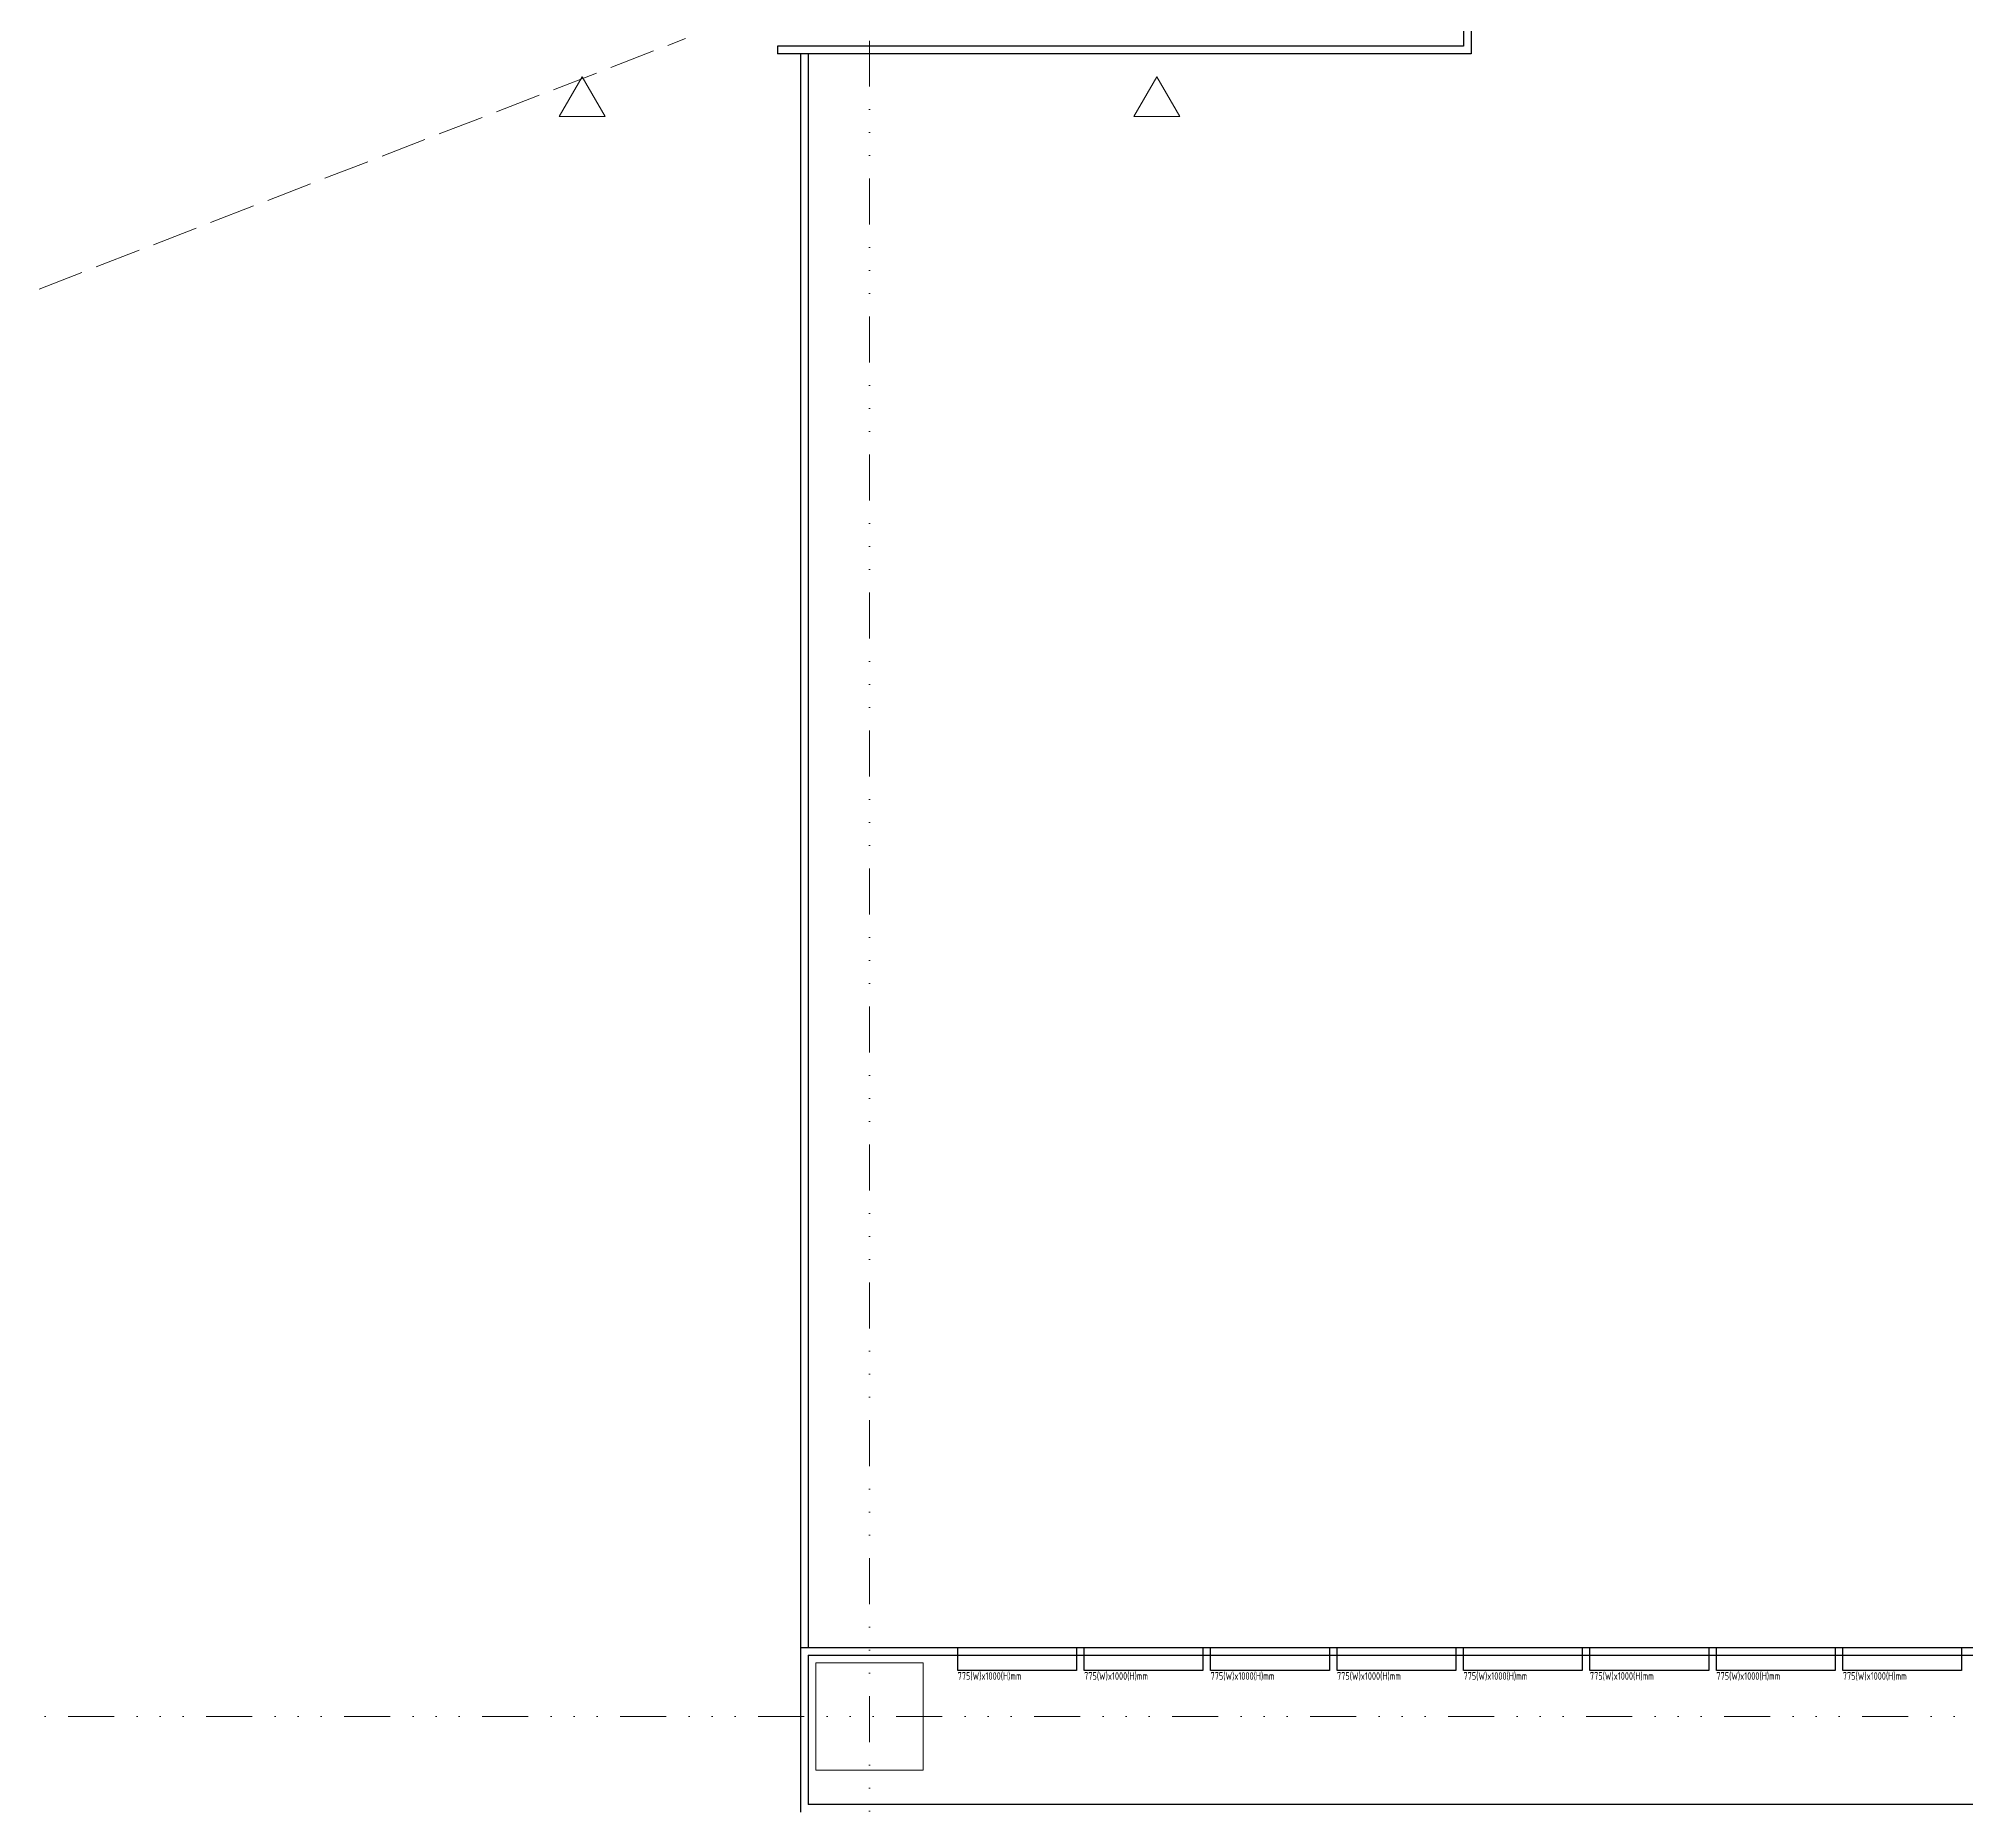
# Model space of a CAD drawing. Header units: millimetres. Extents: x -32710 to 654186, y -254124 to 420220.
# Drawn here: x 216978 to 229550, y 74400 to 85950 of the extents above; entities that cross this region are included whole.
import ezdxf
from ezdxf.enums import TextEntityAlignment as Align

# ---------------------------------------------------------------- set-up
doc = ezdxf.new("R2010")
doc.units = ezdxf.units.MM
doc.header["$LTSCALE"] = 1000
for name, pattern in [('H12PL1$0$HIDDEN', [0.4, 0.3, -0.1]), ('H12PL1$0$JJP_三點線', [0.9, 0.3, -0.15, 0, -0.15, 0, -0.15, 0, -0.15]), ('H12PL1$0$TAI_虛線', [5.644, 2.822, -2.822])]:
    doc.linetypes.add(name, pattern=pattern)
for name, color, linetype in [('H12PL1$0$A-OBJE-2D', 252, 'Continuous'), ('H12PL1$0$A-TEXT-修改說明.50K', 252, 'Continuous'), ('H12PL1$0$S-COL', 252, 'Continuous'), ('H12PL1$0$S-GRID', 252, 'Continuous'), ('MD-20250424-增加TRAY與FS主管位置調整', 7, 'Continuous'), ('XFDP10-Re$0$A-S-C1-800x1000-v (50K)', 212, 'Continuous'), ('XFDP10-Re$0$A-W-P1S (50K)', 2, 'Continuous'), ('XFDP10-Re$0$A-W-P4S (50K)', 2, 'Continuous')]:
    doc.layers.add(name, color=color, linetype=linetype)
doc.styles.add('XFDP10-Re$0$AA-TXT', font='isocp.shx', dxfattribs={"width": 0.8, "bigfont": 'china.shx'})

# ---------------------------------------------------------------- blocks, each defined once
blk = doc.blocks.new('*U3109')
blk.add_lwpolyline([(0, 0), (0, 0.2583), (0.05, 0.2583), (0.05, 0)], close=True)
at = {"color": 1, "style": 'XFDP10-Re$0$AA-TXT', "width": 0.8}
blk.add_attdef('高度', text='', height=0.1, rotation=90, dxfattribs=at).set_placement((0.1157, 0.07), align=Align.MIDDLE_LEFT)
blk = doc.blocks.new('XFDP10-Re')
at = {"layer": 'XFDP10-Re$0$A-W-P1S (50K)'}
for p, q in [((197075, 90050, 0), (197075, 85900, 0)), ((197125, 90050, 0), (197125, 85850, 0)), ((197075, 85900, 0), (192600, 85900, 0)), ((192600, 85900, 0), (192600, 85850, 0)), ((197125, 85850), (192600, 85850)), ((192750, 75450), (213025, 75450, 0)), ((192750, 75450, 0), (192750, 74375, 0)), ((192800, 75400), (212975, 75400, 0)), ((192800, 75400, 0), (192800, 74425, 0)), ((212975, 74425, 0), (192800, 74425, 0))]:
    blk.add_line(p, q, dxfattribs=at)
at = {"layer": 'XFDP10-Re$0$A-W-P4S (50K)'}
for p, q in [((192750, 85850, 0), (192750, 75450, 0)), ((192800, 85850, 0), (192800, 75450, 0))]:
    blk.add_line(p, q, dxfattribs=at)
at = {"layer": 'XFDP10-Re$0$A-S-C1-800x1000-v (50K)'}
ref = blk.add_blockref('*U3109', (193775, 75449.72), dxfattribs=dict(at, xscale=3000, yscale=3000, zscale=3000, rotation=270))
ref.add_attrib('高度', '775(W)x1000(H)mm', dxfattribs={"layer": '0', "color": 1, "height": 50, "style": 'XFDP10-Re$0$AA-TXT', "width": 0.8}).set_placement((193775, 75264.52), align=Align.MIDDLE_LEFT)
ref = blk.add_blockref('*U3109', (194600, 75449.72), dxfattribs=dict(at, xscale=3000, yscale=3000, zscale=3000, rotation=270))
ref.add_attrib('高度', '775(W)x1000(H)mm', dxfattribs={"layer": '0', "color": 1, "height": 50, "style": 'XFDP10-Re$0$AA-TXT', "width": 0.8}).set_placement((194600, 75264.52), align=Align.MIDDLE_LEFT)
ref = blk.add_blockref('*U3109', (195425, 75449.72), dxfattribs=dict(at, xscale=3000, yscale=3000, zscale=3000, rotation=270))
ref.add_attrib('高度', '775(W)x1000(H)mm', dxfattribs={"layer": '0', "color": 1, "height": 50, "style": 'XFDP10-Re$0$AA-TXT', "width": 0.8}).set_placement((195425, 75264.52), align=Align.MIDDLE_LEFT)
ref = blk.add_blockref('*U3109', (196250, 75449.72), dxfattribs=dict(at, xscale=3000, yscale=3000, zscale=3000, rotation=270))
ref.add_attrib('高度', '775(W)x1000(H)mm', dxfattribs={"layer": '0', "color": 1, "height": 50, "style": 'XFDP10-Re$0$AA-TXT', "width": 0.8}).set_placement((196250, 75264.52), align=Align.MIDDLE_LEFT)
ref = blk.add_blockref('*U3109', (197075, 75449.72), dxfattribs=dict(at, xscale=3000, yscale=3000, zscale=3000, rotation=270))
ref.add_attrib('高度', '775(W)x1000(H)mm', dxfattribs={"layer": '0', "color": 1, "height": 50, "style": 'XFDP10-Re$0$AA-TXT', "width": 0.8}).set_placement((197075, 75264.52), align=Align.MIDDLE_LEFT)
ref = blk.add_blockref('*U3109', (197900, 75449.72), dxfattribs=dict(at, xscale=3000, yscale=3000, zscale=3000, rotation=270))
ref.add_attrib('高度', '775(W)x1000(H)mm', dxfattribs={"layer": '0', "color": 1, "height": 50, "style": 'XFDP10-Re$0$AA-TXT', "width": 0.8}).set_placement((197900, 75264.52), align=Align.MIDDLE_LEFT)
ref = blk.add_blockref('*U3109', (198725, 75449.72), dxfattribs=dict(at, xscale=3000, yscale=3000, zscale=3000, rotation=270))
ref.add_attrib('高度', '775(W)x1000(H)mm', dxfattribs={"layer": '0', "color": 1, "height": 50, "style": 'XFDP10-Re$0$AA-TXT', "width": 0.8}).set_placement((198725, 75264.52), align=Align.MIDDLE_LEFT)
ref = blk.add_blockref('*U3109', (199550, 75449.72), dxfattribs=dict(at, xscale=3000, yscale=3000, zscale=3000, rotation=270))
ref.add_attrib('高度', '775(W)x1000(H)mm', dxfattribs={"layer": '0', "color": 1, "height": 50, "style": 'XFDP10-Re$0$AA-TXT', "width": 0.8}).set_placement((199550, 75264.52), align=Align.MIDDLE_LEFT)
blk = doc.blocks.new('H12PL1')
at = {"layer": 'H12PL1$0$A-OBJE-2D', "linetype": 'H12PL1$0$HIDDEN', "lineweight": 0}
blk.add_line((18450, 18700), (192000, 85950), dxfattribs=at)
at = {"layer": 'H12PL1$0$A-TEXT-修改說明.50K', "linetype": 'H12PL1$0$TAI_虛線', "lineweight": 0}
for points in [[(191175, 85440.2), (191475, 85440.2), (191325, 85700)], [(194925, 85440.2), (195225, 85440.2), (195075, 85700)]]:
    blk.add_lwpolyline(points, close=True, dxfattribs=at)
at = {"layer": 'H12PL1$0$S-COL', "lineweight": 0, "flags": 128}
blk.add_lwpolyline([(192850, 74650), (193550, 74650), (193550, 75350), (192850, 75350)], close=True, dxfattribs=at)
at = {"layer": 'H12PL1$0$S-GRID', "linetype": 'H12PL1$0$JJP_三點線', "lineweight": 0}
for p, q in [((193200, 128250), (193200, -28000)), ((-29000, 75000), (289600, 75000))]:
    blk.add_line(p, q, dxfattribs=at)
blk.add_blockref('XFDP10-Re', (0, 0))

msp = doc.modelspace()

# ---------------------------------------------------------------- block references
at = {"layer": 'MD-20250424-增加TRAY與FS主管位置調整', "color": 8}
msp.add_blockref('H12PL1', (29200, 0), dxfattribs=at)

doc.saveas('drawing.dxf')
